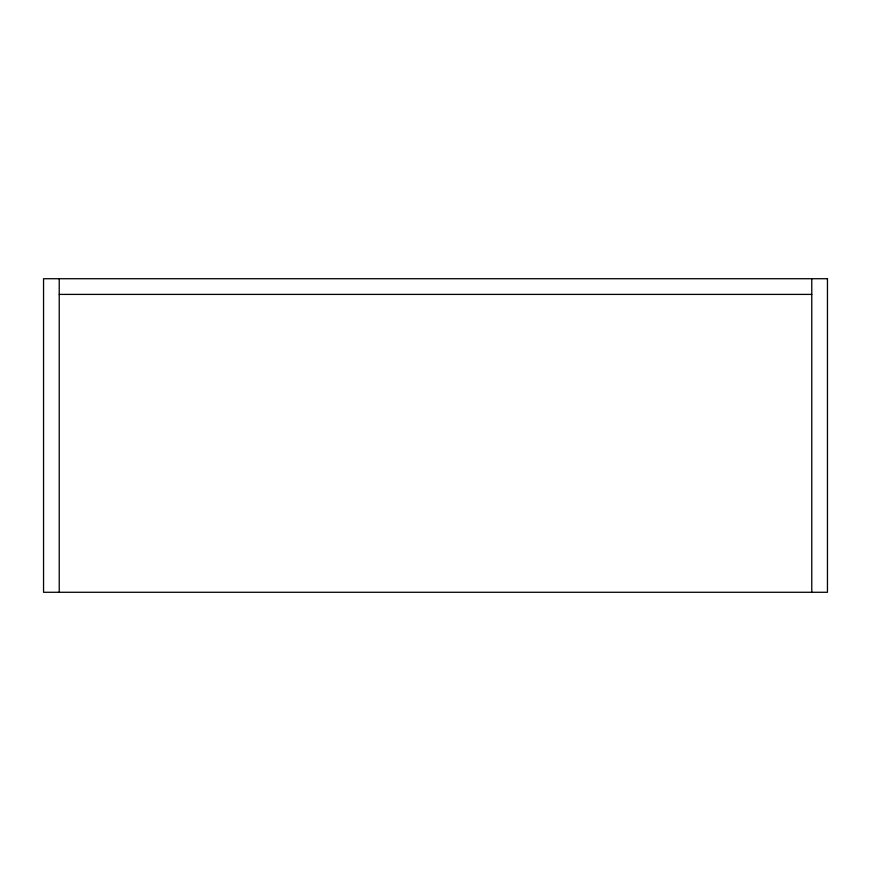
<?xml version="1.0" encoding="UTF-8"?>
<svg xmlns="http://www.w3.org/2000/svg" width="871" height="871" viewBox="0 0 871 871"><rect width="100%" height="100%" fill="white"/><g stroke="black" fill="none" stroke-linecap="round" stroke-linejoin="round"><path stroke-width="1.31" d="M59.228 294.398L811.772 294.398M811.772 278.72L811.772 592.28M59.228 278.72L59.228 592.28M827.45 278.72L43.55 278.72L43.55 592.28L827.45 592.28L827.45 278.72"/></g></svg>
